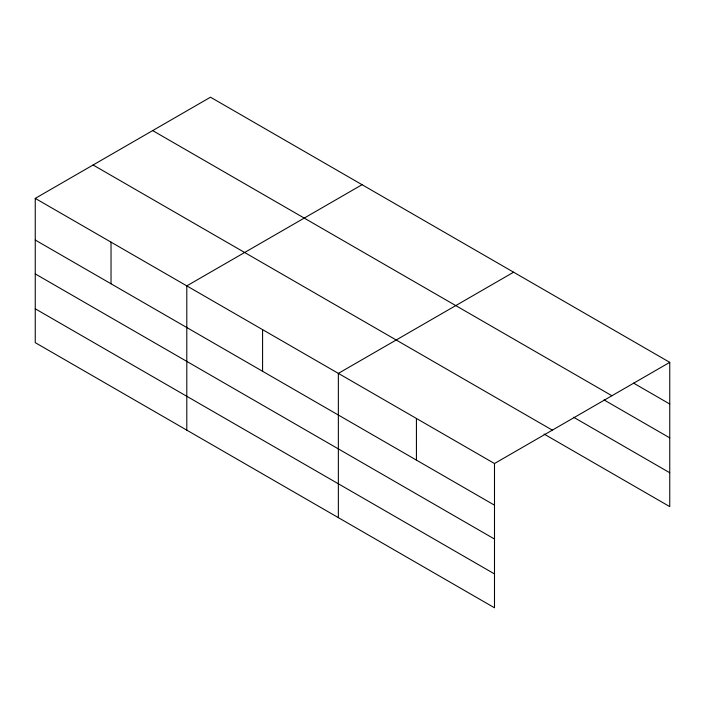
<?xml version="1.0" encoding="UTF-8"?>
<svg xmlns="http://www.w3.org/2000/svg" width="705" height="705" viewBox="0 0 705 705"><rect width="100%" height="100%" fill="white"/><g stroke="black" fill="none" stroke-linecap="round" stroke-linejoin="round"><path stroke-width="1.06" d="M544.075 434.051L669.75 506.613L669.75 362.352L210.504 97.202L35.25 198.387L35.25 342.648L494.496 607.798L494.496 463.529L35.25 198.387M362.053 184.701L186.799 285.886L186.799 430.147M513.601 272.2L338.356 373.386L338.356 517.646M494.496 463.529L669.75 362.352M633.566 383.115L669.75 404.009M152.668 130.592L611.914 395.743M604.053 399.938L669.75 437.867M573.588 417.237L669.75 472.755M93.086 164.996L552.332 430.138M35.25 240.035L494.496 505.185M35.25 273.901L494.496 539.043M35.25 308.79L494.496 573.932M416.426 418.453L416.426 460.109M262.577 329.632L262.577 371.288M111.029 242.132L111.029 283.789"/></g></svg>
